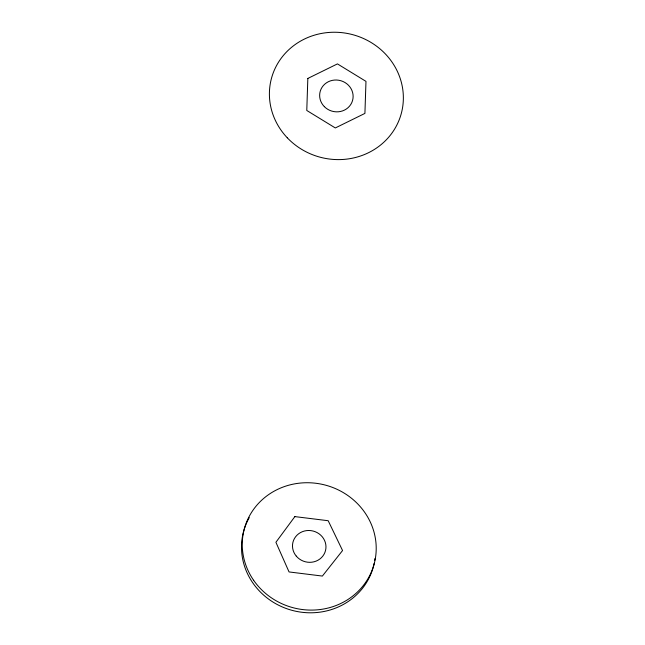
<?xml version="1.0" encoding="UTF-8"?>
<svg xmlns="http://www.w3.org/2000/svg" width="645" height="645" viewBox="0 0 645 645"><rect width="100%" height="100%" fill="white"/><g stroke="black" fill="none" stroke-linecap="round" stroke-linejoin="round"><path stroke-width="0.97" d="M374.197 563.295A67.249 63.395 15.6 0 1 286.122 608.469A67.249 63.395 15.6 0 1 249.26 517.637M374.995 558.497A67.249 63.395 15.6 0 1 374.721 560.432M307.834 78.44L306.778 110.472L335.319 127.952L364.917 113.407L365.981 81.375L337.44 63.895L307.834 78.44M294.87 516.605L275.907 542.284L289.049 571.938L322.379 576.066L342.56 550.532L328.192 520.725L294.87 516.605M296.273 556.111A16.81 15.851 15.6 0 0 324.895 552.483A16.81 15.851 15.6 0 0 306.52 530.625A16.81 15.851 15.6 0 0 296.273 556.111M253.622 580.274A67.249 63.395 15.6 0 0 369.375 576.178A67.249 63.395 15.6 0 0 304.69 482.774A67.249 63.395 15.6 0 0 253.622 580.274M324.354 106.651A16.81 15.851 15.6 0 0 352.484 100.757A16.81 15.851 15.6 0 0 332.304 80.375A16.81 15.851 15.6 0 0 324.354 106.651M287.275 137.788A67.249 63.395 15.6 0 0 400.384 116.552A67.249 63.395 15.6 0 0 321.476 33.435A67.249 63.395 15.6 0 0 287.275 137.788"/></g></svg>
